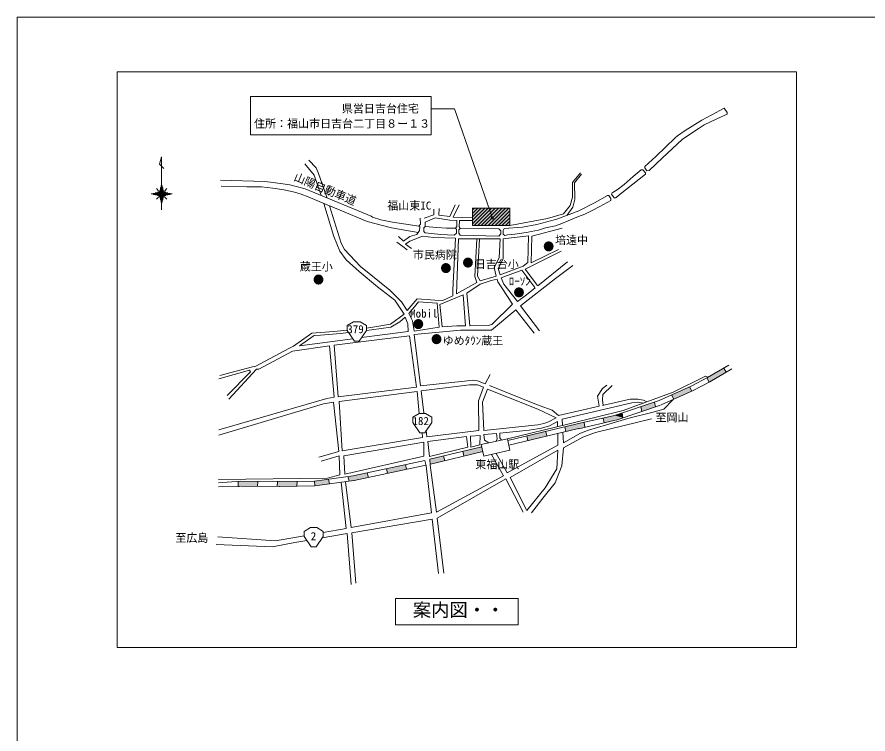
# Model space of a CAD drawing. Units: millimetres on the paper, enlarged 800 times, with parts at other scales. Extents: x -221520 to 221760, y -156440 to 156200.
# Drawn here: x -221520 to -35956, y -9 to 156200 of the extents above; entities that cross this region are included whole.
import ezdxf
from ezdxf.enums import TextEntityAlignment as Align

# ---------------------------------------------------------------- set-up
doc = ezdxf.new("R2010")
doc.units = ezdxf.units.MM
doc.header["$LTSCALE"] = 800
doc.header["$PDMODE"] = 32
doc.header["$PDSIZE"] = 480
for name, color, linetype, lineweight in [('0-8_地盤線', 3, 'Continuous', 9), ('1-9_備品', 4, 'Continuous', 5), ('F-0_枠\u3000太線', 7, 'Continuous', 9)]:
    doc.layers.add(name, color=color, linetype=linetype, lineweight=lineweight)
doc.styles.add('ＭＳ ゴシック', font='')
doc.styles.get('ＭＳ ゴシック').set_extended_font_data('MS Gothic')

msp = doc.modelspace()

# ---------------------------------------------------------------- linework, layer by layer
at = {"layer": '0-8_地盤線', "color": 7}
for p, q in [((-189984.6, 125725.3), (-189984.6, 114205.3)), ((-190675.8, 118352.5), (-191136.6, 118813.3)), ((-189295.4, 118352.7), (-188833.7, 118813.3)), ((-192288.3, 117661.3), (-187681.7, 117661.5)), ((-190676.9, 116970.1), (-191136.3, 116509.3)), ((-189293.6, 116970.1), (-188832.6, 116509.5))]:
    msp.add_line(p, q, dxfattribs=at)
at = {"layer": '0-8_地盤線', "color": 4, "lineweight": 5}
for p, q in [((-118772.2, 114571.1), (-122184.3, 111159.1)), ((-122184.3, 112667.6), (-120280.7, 114571.1)), ((-119526.5, 114571.1), (-122184.3, 111913.4)), ((-122184.3, 113421.8), (-121035, 114571.1)), ((-121789.2, 114571.1), (-122184.3, 114176.1)), ((-121814.6, 110774.5), (-118018, 114571.1)), ((-117263.7, 114571.1), (-121060.4, 110774.5)), ((-120306.1, 110774.5), (-116509.5, 114571.1)), ((-115755.2, 114571.1), (-119551.9, 110774.5)), ((-118797.6, 110774.5), (-115001, 114571.1)), ((-114246.7, 114571.1), (-118043.4, 110774.5)), ((-117289.2, 110774.5), (-114081.6, 113982)), ((-114081.6, 113227.8), (-116534.9, 110774.5)), ((-115780.7, 110774.5), (-114081.6, 112473.5)), ((-114081.6, 111719.3), (-115026.4, 110774.5)), ((-114272.2, 110774.5), (-114081.6, 110965))]:
    msp.add_line(p, q, dxfattribs=at)
at = {"layer": '0-8_地盤線'}
for p, q in [((-133117.2, 108474.2), (-130653.1, 108184)), ((-101461.6, 102863), (-107954, 97647.7)), ((-111438.9, 101013.1), (-115950, 99400.4)), ((-108582.6, 97246.3), (-111422.6, 101040.2)), ((-117012.4, 99720.9), (-117038.2, 99808.9)), ((-129883.2, 93820.4), (-129492.8, 88647)), ((-129493.1, 88652.8), (-129493.2, 88652.8)), ((-66268.8, 80379.1), (-70937.7, 77648.8)), ((-118335.6, 78343.4), (-119446.7, 76292)), ((-67418.8, 79706.6), (-66880.3, 78785.8)), ((-71106.3, 77560.1), (-70567.2, 76638.4)), ((-74899.6, 75594.8), (-74357.9, 74668.4)), ((-84176.8, 72363.8), (-84870.7, 72731.2)), ((-78820.1, 73846.8), (-78278.4, 72920.5)), ((-90887.2, 68390.4), (-81182.1, 71631.4)), ((-85504.8, 71312.4), (-85299.2, 70256.5)), ((-82257.2, 71272.4), (-82536.8, 72303.6)), ((-93715.8, 68833.9), (-93511.9, 67786.3)), ((-89586.2, 69949.4), (-89380.7, 68893.5)), ((-101830.9, 65862.5), (-102034.9, 66910.4)), ((-99105.9, 66510.1), (-90987.9, 68362.2)), ((-97877.7, 67884.4), (-97673.8, 66836.8)), ((-114294.6, 62900.7), (-99096.5, 66512.3)), ((-106189.5, 65923.1), (-105985.4, 64875.2)), ((-114565.8, 64294), (-120300.7, 63052.7)), ((-110344, 64935.8), (-110140, 63887.9)), ((-124092.2, 60534.2), (-124335.9, 61572.7)), ((-128483.7, 60572), (-128239.9, 59533.5)), ((-132356.6, 58566.2), (-148028.3, 55202.1)), ((-140738.4, 56766.9), (-140982.2, 57805.6)), ((-136566, 57662.6), (-136809.8, 58701.2)), ((-149101, 55051.5), (-149345.8, 56094.5)), ((-144910.8, 55871.3), (-145154.6, 56909.9)), ((-172944.8, 53937.1), (-177595.5, 53813.6)), ((-173318.1, 53927.2), (-173264.1, 55032)), ((-164328.9, 53918), (-172766, 54000.3)), ((-168992.4, 55030.2), (-169044.6, 53964)), ((-164774.8, 53922.3), (-164722.6, 54988.5)), ((-160448.4, 55038.9), (-160500.6, 53971.4)), ((-156547, 54027), (-156627.5, 55092.6)), ((-153591.3, 55510.4), (-153346.5, 54467.3))]:
    msp.add_line(p, q, dxfattribs=at)
at = {"layer": '0-8_地盤線', "color": 2, "lineweight": 5}
msp.add_lwpolyline([(-199711.8, 144291), (-51514, 144291), (-51514, 18809.6), (-199711.8, 18809.6)], close=True, dxfattribs=at)
at = {"layer": '0-8_地盤線', "color": 7}
msp.add_lwpolyline([(-170626.1, 130555.6), (-131229.8, 130555.6), (-131229.8, 138912.4), (-170626.1, 138912.4)], close=True, dxfattribs=at)
for points in [[(-117863.6, 112394.2), (-126153.7, 136178), (-131229.8, 136178)], [(-189524.9, 123190.9), (-190446.3, 124112.5), (-189984.6, 125725.3)], [(-190100.9, 119504.5), (-190099.8, 117776.5), (-191827.8, 117776.5)], [(-191367.2, 117891.4), (-190215.9, 117891.7), (-190215, 119043.7)], [(-188142.5, 117776.7), (-189871.2, 117776.7), (-189869.4, 119504.5)], [(-189754.4, 119043.7), (-189754.4, 117891.7), (-188602.4, 117891.7)], [(-191828.7, 117546.1), (-190100.7, 117546.1), (-190099.8, 115818.3)], [(-190216.1, 116278.9), (-190215, 117430.9), (-191368.1, 117430.9)], [(-190907.1, 117315.9), (-190330.4, 117315.7), (-190331.1, 116739.9)], [(-190331.1, 118582.9), (-190330.4, 118006.9), (-190906.4, 118006.9)], [(-190446.3, 116970.3), (-190445.4, 117200.5), (-190676.9, 117200.5)], [(-190675.8, 118122.1), (-190446.5, 118122.1), (-190446.5, 118352.7)], [(-189870.3, 115818.3), (-189870.5, 117546.1), (-188142.3, 117546.3)], [(-188603.1, 117430.9), (-189755.1, 117430.9), (-189754.2, 116278.9)], [(-189064.1, 118006.9), (-189640.1, 118006.9), (-189640.1, 118582.9)], [(-189639, 116739.9), (-189639, 117315.7), (-189063, 117315.9)], [(-189524.9, 118352.5), (-189523.8, 118122.1), (-189294.3, 118122.3)], [(-189293.4, 117200.5), (-189524.9, 117200.5), (-189523.8, 116970.1)]]:
    msp.add_lwpolyline(points, dxfattribs=at)
at = {"layer": '0-8_地盤線'}
for points in [[(-67345.4, 136329.7), (-69993.1, 134916.6), (-72201.8, 133764.3), (-75837.3, 131487), (-77511, 130348.3), (-78004.8, 129868.2), (-82209.6, 125836.6), (-84651.6, 123600.4), (-84643.6, 123349.2), (-84155.8, 122654.1)], [(-84155.8, 122654.1), (-83704.6, 122757.3), (-80756.6, 125494.2), (-76467.2, 129509.2), (-75966.5, 129870.4), (-72802, 131974), (-71711.4, 132680.5), (-68951.6, 134015.8), (-66692.6, 135021.8), (-66637.7, 135433.4), (-67323.7, 136338.8)], [(-153875.3, 116761.9), (-155747.4, 122141.9), (-156311.1, 123334.3), (-157915.4, 124981.9)], [(-158760.9, 124223.1), (-156701.3, 121730), (-155166.2, 117299.4)], [(-177124.2, 120647.9), (-167466.2, 120335.8), (-165641.6, 120171.1), (-162047.3, 119622.4), (-158706.8, 118773.5), (-144312.4, 112780.2)], [(-102334.1, 113323), (-100914.4, 115101.4), (-100421.3, 116984.3), (-100421.3, 120167.4), (-98672.8, 122274.6)], [(-98438.7, 121960.7), (-99963, 120077.8), (-99858.4, 116536), (-100336.6, 114742.7), (-101651.7, 112989.2)], [(-144321.2, 112776), (-143979.7, 112605.3), (-142177.9, 111990.5), (-139644.5, 111533.2), (-135259.1, 110838.1), (-133867.9, 110648.8), (-133678.3, 110495.2), (-133721, 109696.5), (-134032, 109239.2), (-139881.9, 110249.8), (-145159.6, 111641.1), (-151067.2, 114117.4), (-154277.4, 115434.4), (-158063.8, 117046.3), (-159528.3, 117591.6), (-161000.7, 118048.9), (-163259.8, 118524.5), (-165738.3, 118899.5), (-168174.5, 119179.6), (-171425.8, 119234.4), (-177036.8, 119330.5)], [(-154621.6, 115580.9), (-152439.8, 108398.3), (-151153.5, 105175.3), (-149762.4, 103309.1), (-146922.4, 100781.6), (-142947, 97437.6), (-139163.9, 94483.8), (-137091.9, 91489.5), (-140091.8, 89278.2), (-143896.6, 88595.3), (-145323.7, 88440.3)], [(-130653.1, 108184), (-125893.5, 108054.4), (-126478.8, 96737.8), (-126457, 95443.9), (-128690.9, 94425.8), (-130389.6, 94499.6), (-134226.8, 94792.3), (-136470.6, 92223.3), (-137655.4, 94172.4), (-140191.9, 96708.9), (-146587, 101840.3), (-150136.4, 105516.2), (-150801.2, 106918.1), (-153392.1, 115071.1)], [(-129460.9, 114480.6), (-129520.7, 113026.1), (-127129.6, 112707.2), (-125954, 115297.6)], [(-125112.1, 115252.7), (-126392.3, 112562.8), (-122168.1, 112463.2)], [(-132748.6, 112408.4), (-130642.3, 113089.8), (-130607.7, 114367.7)], [(-102334.1, 113323), (-105860.9, 112306.8), (-114081.6, 110774.5)], [(-133867.9, 110648.8), (-133505.8, 111093.3), (-133605.4, 112408.4)], [(-125924.5, 110199.7), (-125610.3, 110533.7), (-125610.3, 111862.1), (-127129.6, 111925.2), (-130342.6, 112443.2), (-132534.4, 111486.8), (-132495.4, 110544)], [(-122203, 111845.5), (-125032.4, 111865.4), (-125072.3, 110517.1), (-124899.2, 110101), (-116451, 110056.5), (-116028.4, 109602.5), (-116040.6, 108939.9), (-116447.1, 108468.4), (-124872.4, 108672.7), (-125201.7, 109087.3), (-125189.5, 109825), (-124899.2, 110101)], [(-103451.2, 105578.3), (-109385.9, 102648.1), (-109288.4, 108452.8), (-102654.5, 110208.8)], [(-138322.8, 108349.6), (-137226.9, 107393.2), (-135852, 108349.6), (-134357.6, 108807.9), (-134032, 109239.2)], [(-133117.2, 108474.2), (-135867, 107338.4), (-136793.5, 106740.6), (-135508.3, 105754.3)], [(-121273.5, 107812.6), (-121696.2, 99650.3), (-121257.2, 98341.4), (-125684.6, 95894.2), (-125275.6, 107891.9)], [(-125275.6, 107891.9), (-116190.1, 107903.6), (-116369, 103757.4), (-117442.1, 101659.9), (-117018.7, 99719.2)], [(-117012.4, 99720.9), (-120525.5, 98739.8), (-121078.4, 99747.9), (-120688.1, 107845.1)], [(-136469.7, 105460.4), (-137366.4, 106177.7), (-138701.4, 107114.2)], [(-107997.2, 97701.5), (-110707.2, 101278.6), (-102842.8, 105210.8)], [(-107607.7, 87863.6), (-111705.1, 93278), (-104095.6, 99204.6), (-100290.9, 102058.2)], [(-115950, 99400.4), (-115363.5, 97960.7), (-112363.6, 94229.2), (-110388.1, 95692.5), (-108532.1, 97183.4)], [(-129438.8, 88656), (-134893.4, 87746.9), (-135294.5, 90012), (-136096.7, 91637.9), (-134844.7, 93068.8), (-133966.7, 94141.9), (-129883.2, 93820.4)], [(-119446.7, 76292), (-121105.2, 76942.4), (-122275.9, 77072.5), (-123283.9, 76909.9), (-133528.2, 75811.8), (-134902.2, 87063.5), (-124802.2, 87936.7), (-118070.7, 87936.7), (-112729.5, 92400), (-108778.4, 87351.4)], [(-145326.2, 87895.1), (-144246.1, 88016.7), (-139986.1, 88595.3), (-138067.5, 89798.5), (-136864.3, 90806.6), (-136270.1, 89318.2), (-136200.2, 87688.9), (-146373.5, 86358.9)], [(-149503.8, 87986.5), (-152432.8, 87668.5), (-157261.8, 87331.2), (-161196.6, 84469.5), (-162237.2, 84014.2), (-169423.9, 80111.9), (-170139.3, 79981.9), (-177326.1, 78095.7)], [(-148281, 86109.5), (-159955.4, 84583.3), (-156936.6, 86680.8), (-156690.1, 86824.3), (-155346, 86867.7), (-150988.4, 87257.9), (-149215.6, 87457.4)], [(-175326.1, 72974), (-169312.8, 79453.4), (-168814.2, 79475.1), (-161451.3, 83380.1), (-153381.4, 84529.3), (-152338.1, 73340.1), (-153996.5, 73079.9), (-177509.7, 66236.4)], [(-177488.7, 77347.8), (-170789.7, 79266.4), (-170627.1, 78876.2), (-175700.1, 73738.2)], [(-120300.7, 63052.7), (-119700.7, 60496.3), (-114082.9, 61813.3), (-114565.8, 64294), (-101379.5, 67505.9), (-89314.9, 70454.3), (-78431.8, 74498.9), (-71408.6, 77975.9), (-70859.4, 77744.7)], [(-81085.6, 71668.9), (-74073, 74795.4), (-70420, 76715.8), (-65634.2, 79514.5)], [(-70937.7, 77648.8), (-74538.8, 75755.6), (-81520, 72643.2), (-91225.1, 69402.1), (-99343.2, 67550.1), (-114498.6, 63948.5)], [(-134245.5, 74621.3), (-151269.2, 72426.2), (-150586.3, 61646.1), (-133079.3, 64594.5), (-133194.9, 65620.7)], [(-133801.9, 69833.7), (-134251.8, 74608.6), (-134253.4, 74620.3)], [(-119779, 75553.5), (-121101.4, 76052.1), (-122835.8, 76073.8), (-124570.1, 75835.3), (-133365.6, 74738.7), (-132780.3, 69958.4)], [(-132297.9, 66191.6), (-132146.2, 64695.7), (-120807.8, 66088.6), (-120906.3, 72540.1), (-119779, 75553.5)], [(-92886.7, 75988.5), (-93829.7, 75273.1), (-94967.9, 73582.1), (-94593.9, 71395.2), (-103466.3, 69384.4), (-104832.1, 70576.8), (-108235.7, 71790.8), (-118484.7, 75947.8)], [(-93699.7, 71533.4), (-93835.4, 72789.3), (-93787.9, 73979.1), (-91716, 75923.4)], [(-84870.7, 72731.2), (-86128.1, 72969.6), (-87797.5, 72926.3), (-93818.9, 71555)], [(-78516.6, 72778.8), (-80500.3, 70795.1), (-83069.3, 70047.1)], [(-177509.7, 65114.5), (-154681.2, 71894.8), (-152486.2, 72285), (-151315.5, 61553.7), (-155705.6, 60334.2)], [(-102554.4, 67219.7), (-102640.2, 68610), (-87454.3, 72167.2), (-86240.3, 72253.9), (-84891.3, 72098.3)], [(-109344, 48194.3), (-106563.7, 51706.4), (-104173.5, 54681.9), (-102710.1, 58389), (-102368.7, 62340.1), (-98124.9, 64681.5), (-95344.6, 65705.8), (-83149.9, 68681.3)], [(-83069.3, 70047.1), (-87784.5, 68843.9), (-92947, 67331.8), (-96914.3, 66161.1), (-98637.8, 65543.2), (-102353.1, 63405.1), (-102483.2, 65714)], [(-103685.2, 66944.3), (-103678.4, 68064.4), (-105369.4, 67121.3), (-107157.9, 66601), (-109857, 66210.8), (-116263.3, 65560.4), (-116224.2, 64478.3), (-115878.9, 64009.8)], [(-117022, 63762.4), (-116834.2, 64325.8), (-116986.7, 65469.6), (-119706.5, 65215.5)], [(-119706.5, 65215.5), (-119554, 63995.4), (-118633, 63413.7)], [(-117054.5, 61109.8), (-114669.7, 56860.6), (-103556.3, 62917.3), (-103588.8, 65356.3)], [(-120188.2, 62573.5), (-131531.6, 59836.6), (-131446.9, 58570.6), (-130081.1, 48294.6), (-115406.8, 56204.8), (-118073.4, 60849.7)], [(-119938, 61536.5), (-131382.9, 58775.2), (-131459.5, 58758.8)], [(-155169, 59456.2), (-151239.9, 60580.7), (-151142.3, 56483.3), (-153825.1, 55751.6), (-177580.4, 55458.9)], [(-177550.2, 54737.6), (-172755.5, 55066.9), (-164318.5, 54984.6), (-156627.5, 55092.6), (-148252.2, 56245), (-132617.4, 59601.2), (-132324.9, 58440.5), (-131157.8, 48143.7), (-148645, 44997.5), (-149860.8, 54952.9)], [(-148106.8, 55188.3), (-156547, 54027), (-164303.5, 53918)], [(-150868.9, 54822.8), (-149742.5, 44778), (-154742.8, 43901.2)], [(-128451.1, 35061.9), (-129915.1, 46976.2), (-114917, 55563.9), (-111128.5, 48295.9)], [(-147645, 32884.1), (-148526.7, 43820.5), (-130962.7, 46814.5), (-129586.2, 34922.5)], [(-177765.9, 42948.8), (-165181, 42070.8), (-158922.9, 43168.1)], [(-154944.7, 42726.4), (-149554.4, 43645.3), (-148620.6, 32591.4)], [(-158321.8, 42150.8), (-160937.2, 41704.9), (-165839.5, 40753.7), (-178058.5, 41265.9)]]:
    msp.add_lwpolyline(points, dxfattribs=at)
for points in [[(-91325.2, 116813.8), (-90935, 116838.2), (-90349.6, 117307.7), (-88595.9, 118697.9), (-84501.3, 121927.2), (-84479.6, 122233.4), (-85032.4, 122915), (-85395.9, 122915), (-87157.5, 121422.6), (-89123.9, 119730.6), (-90669.5, 118559.9), (-91714.4, 117885.4), (-91855.6, 117569.9)], [(-102710.7, 111223.7), (-101329.7, 111781.6), (-99070.7, 112709.9), (-97671.4, 113244.9), (-96217.2, 113944.6), (-94410.9, 114901.9), (-92040.6, 116209.2), (-91995.9, 116656.3), (-92487.7, 117294.5), (-92780.5, 117294.5), (-95612.8, 115712.1), (-99000.5, 113979.7), (-103795.2, 112168.8), (-108137.2, 111016.5), (-111285.6, 110399.1), (-115284.6, 110110.2), (-115500, 109654.8), (-115524.4, 108856.1), (-115146.4, 108630.5), (-114536.6, 108746.3), (-112941.5, 108917.8), (-111418.7, 109096.2), (-110060.5, 109302), (-109374.6, 109480.3), (-107796.9, 109782.1), (-106241, 110263.4), (-104128.3, 110729.8)], [(-125657, 109908.4), (-125709.8, 109140.1), (-126181.3, 108664.5), (-129066.3, 108821), (-132524.4, 109187.4), (-132829.3, 109461.7), (-132829.3, 110291), (-132495.4, 110544), (-129984.8, 110338.2), (-127872.2, 110187.3), (-125924.5, 110199.7)], [(-115490.9, 107903.6), (-115539.7, 103513.5), (-116564.1, 101416), (-116184.1, 99995.1), (-111157, 101923.6), (-110127.1, 102751.1), (-109997, 108517.8)], [(-116822.9, 99076.8), (-118151.6, 98772.3), (-120558.1, 98024.4), (-123452.3, 96008.2), (-122802.8, 88937.5), (-118767.3, 89014), (-117986.8, 89241.7), (-113504.5, 93662.8), (-115770, 97223.6), (-116657.6, 98514.7)], [(-124196.9, 95661.6), (-129298.8, 93551.5), (-128806, 88693.9), (-125628.8, 88884), (-123727.4, 88920)], [(-145323.7, 88974.7), (-145323.7, 87873.1), (-146893.1, 85609.5), (-147934.4, 85609.5), (-149503.8, 87873.1), (-149503.8, 88974.7), (-148115.4, 89819.8), (-146712, 89819.8)], [(-135926.5, 86770.8), (-134378.3, 75527.4), (-151460.4, 73477.4), (-152348, 84728.1), (-142486.6, 85955.7)], [(-118932.6, 75096.6), (-120038.2, 72300), (-119705.8, 66090.7), (-107926.6, 67378.8), (-106669.2, 67638.9), (-105650.3, 68029.2), (-103973.8, 68851.2), (-107977.2, 70773.4), (-114371.7, 73300)], [(-132428.6, 69831.1), (-133832, 69831.1), (-135220.3, 68986), (-135220.3, 67884.4), (-133650.9, 65620.8), (-132609.7, 65620.8), (-131040.3, 67884.4), (-131040.3, 68986)], [(-120545.3, 65012.1), (-122647.9, 64863.7), (-122546.7, 62507.9), (-120623.6, 62974.4)], [(-150020.4, 56580.8), (-150264.3, 60580.7), (-132840.1, 63542), (-132840.1, 60485.2)], [(-131574.4, 60475.5), (-123227.8, 62448.3), (-123531.3, 64789.7), (-131921.2, 63749)], [(-110315.6, 48653.6), (-113990.2, 55905.4), (-103588.2, 61803.5), (-103832.1, 57754.9), (-106368.5, 53608.7)], [(-154742.8, 44119.3), (-154742.8, 43017.7), (-156312.2, 40754.1), (-157353.5, 40754.1), (-158922.9, 43017.7), (-158922.9, 44119.3), (-157534.6, 44964.4), (-156131.1, 44964.4)], [(-112219.6, 29501.8), (-139006.1, 29501.8), (-139006.1, 23769.6), (-112219.6, 23769.6)]]:
    msp.add_lwpolyline(points, close=True, dxfattribs=at)
at = {"layer": '0-8_地盤線', "color": 6, "lineweight": 13}
msp.add_lwpolyline([(-114081.6, 110774.5), (-114081.6, 114571.1), (-122184.3, 114571.1), (-122184.3, 110774.5)], close=True, dxfattribs=at)
at = {"layer": '0-8_地盤線', "color": 7}
msp.add_point((-117863.6, 112394.2), dxfattribs=at)
at = {"layer": '0-8_地盤線', "color": 8}
for points in [[(-67418.8, 79706.6), (-71106.3, 77560.1), (-66880.3, 78785.8), (-70567.2, 76638.4)], [(-78820.1, 73846.8), (-78278.4, 72920.5), (-74899.6, 75594.8), (-74357.9, 74668.4)], [(-85504.8, 71312.4), (-85299.2, 70256.5), (-82536.8, 72303.6), (-82239.7, 71278.2)], [(-89380.7, 68893.5), (-91225.1, 69402.1), (-93715.8, 68833.9)], [(-93715.8, 68833.9), (-90887.2, 68390.4), (-89380.7, 68893.5)], [(-93715.8, 68833.9), (-93511.9, 67786.3), (-90887.2, 68390.4)], [(-89380.7, 68893.5), (-89586.2, 69949.4), (-91225.1, 69402.1)], [(-102034.9, 66910.4), (-101830.9, 65862.5), (-97877.7, 67884.4), (-97673.8, 66836.8)], [(-110344, 64935.8), (-110140, 63887.9), (-106189.5, 65923.1), (-105985.4, 64875.2)], [(-120188.2, 62573.5), (-124335.9, 61572.7), (-119938, 61536.5), (-124092.2, 60534.2)], [(-131532.9, 59856.1), (-131459.5, 58758.8), (-128483.7, 60572), (-128239.9, 59533.5)], [(-140982.2, 57805.6), (-140738.4, 56766.9), (-136809.8, 58701.2), (-136566, 57662.6)], [(-149345.8, 56094.5), (-149101, 55051.5), (-145154.6, 56909.9), (-144910.8, 55871.3)], [(-173264.1, 55032), (-173318.1, 53927.2), (-168992.4, 55030.2), (-169044.6, 53964)], [(-164722.6, 54988.5), (-164774.8, 53922.3), (-160448.4, 55038.9), (-160500.6, 53971.4)], [(-156627.5, 55092.6), (-156547, 54027), (-153591.3, 55510.4), (-153346.5, 54467.3)]]:
    msp.add_solid(points, dxfattribs=at)
at = {"layer": '1-9_備品', "color": 11}
msp.add_solid([(-122184.3, 114571.1), (-122184.3, 110774.5), (-114081.6, 114571.1), (-114081.6, 110774.5)], dxfattribs=at)
at = {"layer": 'F-0_枠\u3000太線', "color": 6, "lineweight": 13}
msp.add_lwpolyline([(-221520, 156200), (-221520, -156200), (221520, -156200), (221520, 156200)], close=True, dxfattribs=at)

# ---------------------------------------------------------------- texts
at = {"layer": '0-8_地盤線', "color": 7, "style": 'ＭＳ ゴシック'}
for s, height, p in [('県営日吉台住宅', 1760, (-150683.9, 134842.4)), ('住所：福山市日吉台二丁目８ー１３', 1760, (-169838.5, 131563.7)), ('福山東IC', 1760, (-140783.5, 113705.7)), ('培遠中', 1760, (-104195.7, 106190.6)), ('●', 1760, (-106788.1, 104766.5)), ('市民病院', 1760, (-135196.9, 103007.1)), ('蔵王小', 1760, (-159854.8, 100420.1)), ('●', 1760, (-129190.4, 100034.1)), ('●', 1760, (-124390.5, 101234)), ('日吉台小', 1760, (-121713.9, 100942)), ('●', 1760, (-156978.1, 97537.8)), ('ﾛｰｿﾝ', 1760, (-114296.5, 97212.4)), ('●', 1760, (-113260.9, 94746.6)), ('Mobil', 1760, (-135794.7, 90186.2)), ('●', 1760, (-135210.2, 87835)), ('379', 1760, (-149502.1, 86781.9)), ('●', 1760, (-131241.2, 84552.8)), ('ゆめﾀｳﾝ蔵王', 1760, (-128705.8, 84283.8)), ('182', 1760, (-135286.1, 66773.7)), ('至岡山', 1760, (-82303, 67544.9)), ('東福山駅', 1760, (-121598.7, 57305.8)), ('至広島', 1760, (-186994.9, 41298.5)), ('2', 1760, (-157473.2, 41686.2)), ('案内図・・', 2933, (-135221.9, 24684.7))]:
    msp.add_text(s, height=height, dxfattribs=at).set_placement(p, align=Align.BOTTOM_LEFT)
msp.add_text('山陽自動車道', height=1760, rotation=337.395, dxfattribs=at).set_placement((-161501.4, 120198.6), align=Align.BOTTOM_LEFT)

doc.saveas('drawing.dxf')
